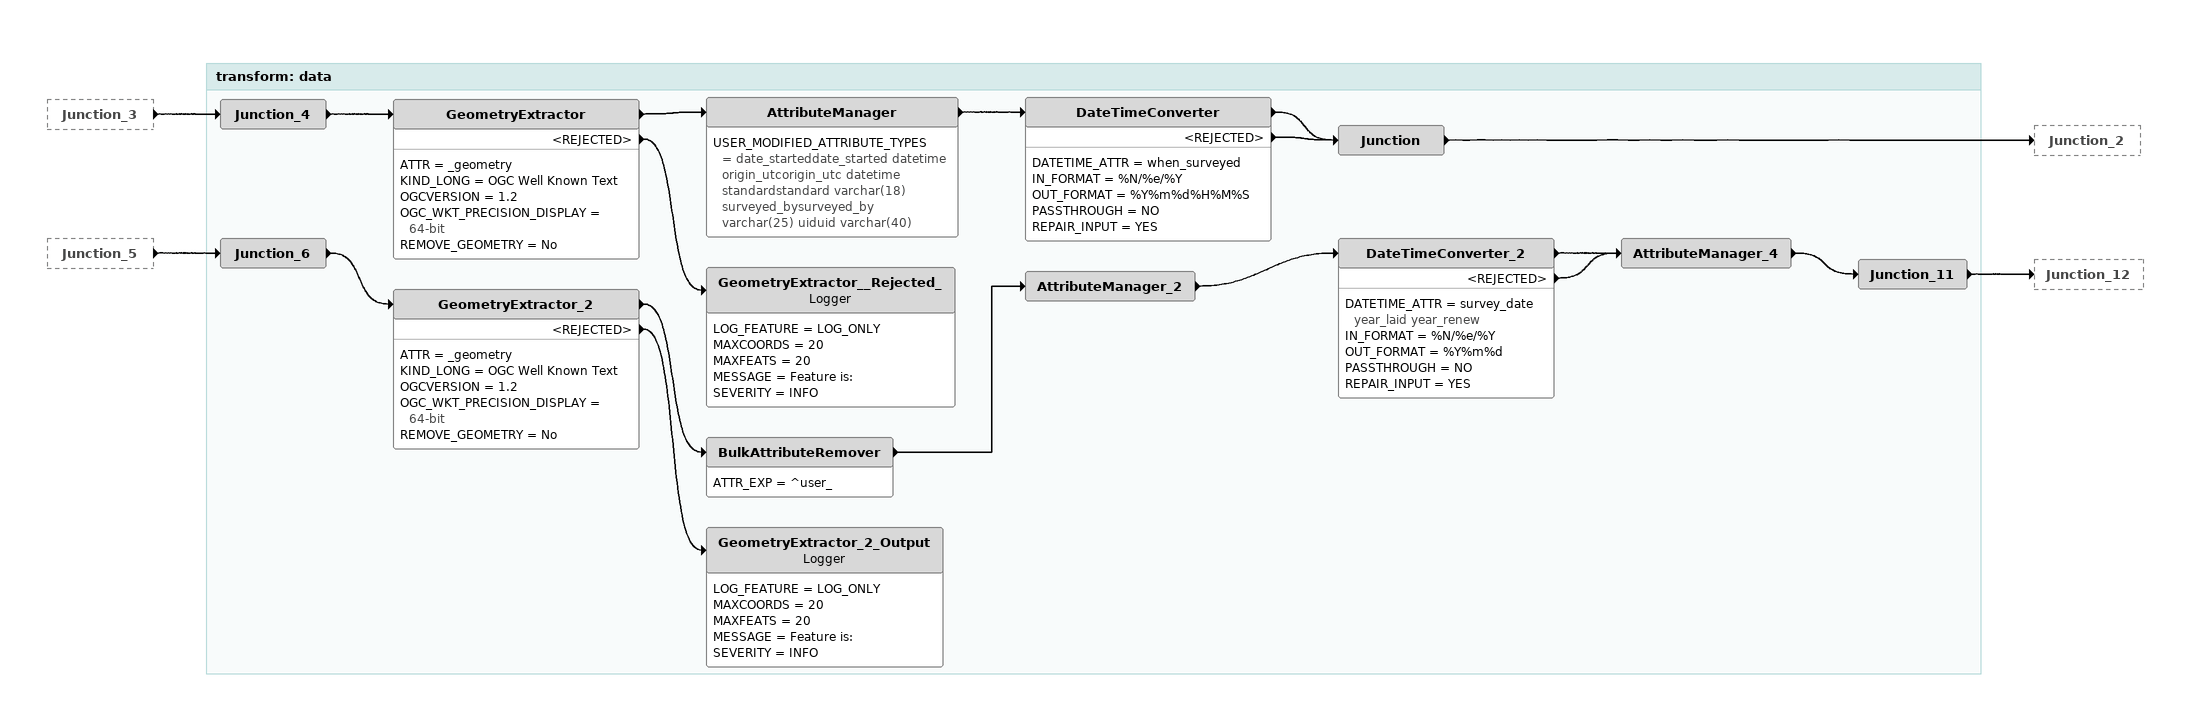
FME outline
Junction_3 [outside]
    -> Junction_4
Junction_5 [outside]
    -> Junction_6

Bookmark: transform: data
Junction_6
    -> GeometryExtractor_2
GeometryExtractor_2
    ATTR = _geometry
    KIND_LONG = OGC Well Known Text
    OGCVERSION = 1.2
    OGC_WKT_PRECISION_DISPLAY = 64-bit
    REMOVE_GEOMETRY = No
    -> BulkAttributeRemover
    <REJECTED> -> GeometryExtractor_2_Output
BulkAttributeRemover
    ATTR_EXP = ^user_
    -> AttributeManager_2
AttributeManager_2
    -> DateTimeConverter_2
DateTimeConverter_2
    DATETIME_ATTR = survey_date year_laid year_renew
    IN_FORMAT = %N/%e/%Y
    OUT_FORMAT = %Y%m%d
    PASSTHROUGH = NO
    REPAIR_INPUT = YES
    -> AttributeManager_4
    <REJECTED> -> AttributeManager_4
AttributeManager_4
    -> Junction_11
Junction_11
    -> Junction_12
GeometryExtractor_2_Output: Logger
    LOG_FEATURE = LOG_ONLY
    MAXCOORDS = 20
    MAXFEATS = 20
    MESSAGE = Feature is:
    SEVERITY = INFO
Junction_4
    -> GeometryExtractor
GeometryExtractor
    ATTR = _geometry
    KIND_LONG = OGC Well Known Text
    OGCVERSION = 1.2
    OGC_WKT_PRECISION_DISPLAY = 64-bit
    REMOVE_GEOMETRY = No
    -> AttributeManager
    <REJECTED> -> GeometryExtractor__Rejected_
AttributeManager
    USER_MODIFIED_ATTRIBUTE_TYPES = date_starteddate_started datetime origin_utcorigin_utc datetime standardstandard varchar(18) surveyed_bysurveyed_by varchar(25) uiduid varchar(40)
    -> DateTimeConverter
DateTimeConverter
    DATETIME_ATTR = when_surveyed
    IN_FORMAT = %N/%e/%Y
    OUT_FORMAT = %Y%m%d%H%M%S
    PASSTHROUGH = NO
    REPAIR_INPUT = YES
    -> Junction
    <REJECTED> -> Junction
Junction
    -> Junction_2
GeometryExtractor__Rejected_: Logger
    LOG_FEATURE = LOG_ONLY
    MAXCOORDS = 20
    MAXFEATS = 20
    MESSAGE = Feature is:
    SEVERITY = INFO
